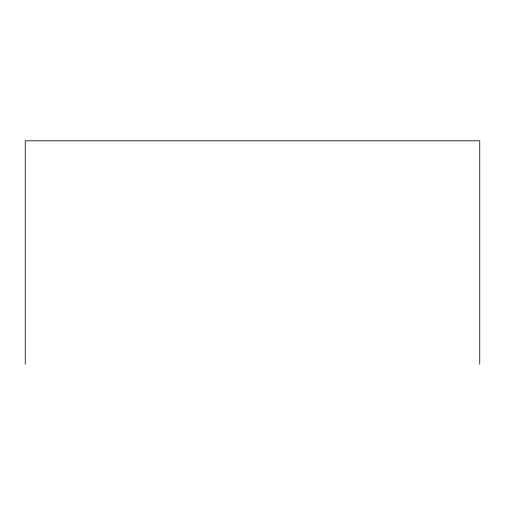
<?xml version="1.0" encoding="UTF-8"?>
<svg xmlns="http://www.w3.org/2000/svg" width="505" height="505" viewBox="0 0 505 505"><rect width="100%" height="100%" fill="white"/><g stroke="black" fill="none" stroke-linecap="round" stroke-linejoin="round"><path stroke-width="0.76" d="M479.75 364.193L479.75 140.807L25.25 140.807L25.25 364.193"/></g></svg>
